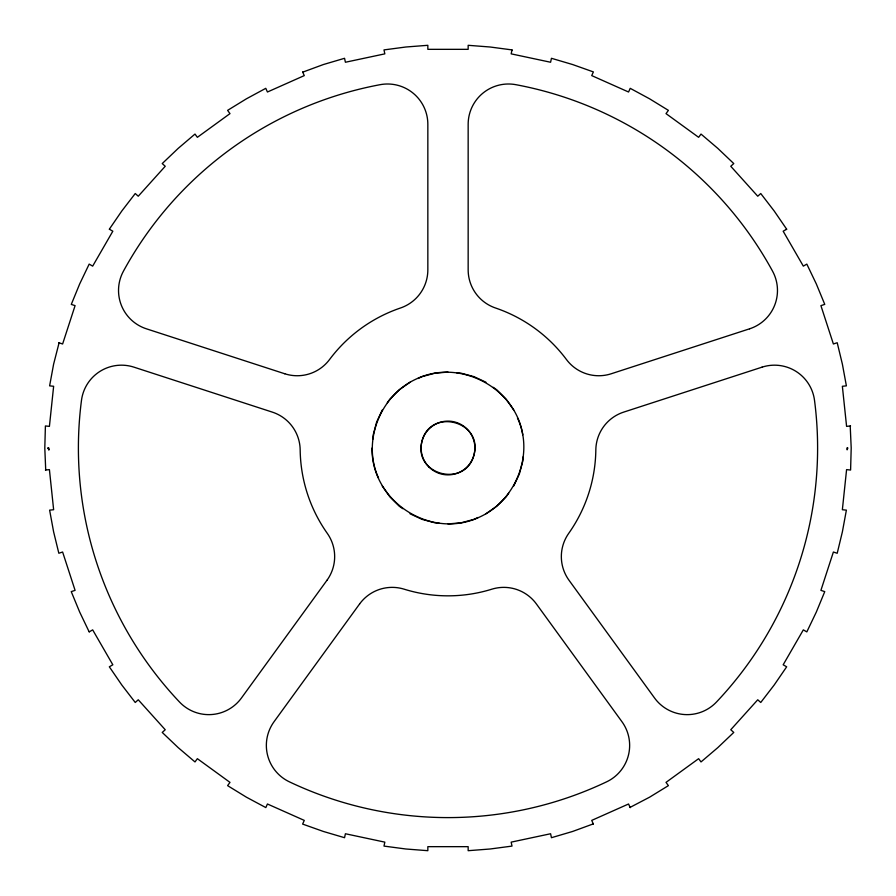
<?xml version="1.0" encoding="UTF-8"?>
<svg xmlns="http://www.w3.org/2000/svg" width="896" height="896" viewBox="0 0 896 896"><rect width="100%" height="100%" fill="white"/><g stroke="black" fill="none" stroke-linecap="round" stroke-linejoin="round"><path stroke-width="1.34" d="M372.837 439.219L373.218 434.818L376.645 422.027L382.234 410.032M523.163 456.781L522.782 461.182L519.355 473.973L513.766 485.968M45.718 470.008L44.8 448L45.405 425.958L49.414 426.373L53.637 386.277L49.616 385.862L53.614 364.168L59.08 342.832M302.725 72.15L323.4 64.534L344.557 58.296L345.397 62.25L384.832 53.861L383.992 49.907L405.854 47.006L427.84 45.304L427.84 49.336L468.16 49.336L468.16 45.304L490.146 47.006L512.008 49.907L511.168 53.861L550.603 62.25L551.443 58.296L572.6 64.534L593.376 71.915L591.73 75.611L628.566 92.008L630.213 88.323L649.6 98.818L668.394 110.365L666.019 113.624L698.634 137.323L701.008 134.064L717.797 148.366L733.768 163.565L730.766 166.264L757.747 196.224L760.749 193.525L774.2 211.008L786.666 229.197L783.171 231.213L803.331 266.134L806.826 264.107L816.346 283.998L824.757 304.382L820.915 305.637L833.381 343.986L837.211 342.731L842.386 364.168L846.384 385.862L842.363 386.277L846.586 426.373L850.55 425.958M511.874 50.557L512.008 49.907M593.286 823.894L572.6 831.466L551.443 837.704L550.603 833.75L511.168 842.139L512.008 846.093L490.146 848.994L468.16 850.696L468.16 846.664L427.84 846.664L427.84 850.696L405.854 848.994L383.992 846.093L384.832 842.139L345.397 833.75L344.557 837.704L323.4 831.466L302.624 824.085L304.27 820.389L267.434 803.992L265.832 807.587L246.4 797.182L227.606 785.635L229.981 782.376L197.366 758.677L194.992 761.936L178.203 747.634L162.232 732.435L165.234 729.736L138.253 699.776L135.251 702.475L121.8 684.992L109.334 666.803L112.829 664.787L92.669 629.866L89.264 631.837M58.934 342.787L62.619 343.986L75.085 305.637L71.288 304.405L79.654 283.998L89.174 264.107L92.669 266.134L112.829 231.213L109.435 229.253M109.334 229.197L121.8 211.008L135.251 193.525L138.253 196.224L165.234 166.264L162.232 163.565L178.203 148.366L194.992 134.064L197.366 137.323L229.981 113.624L227.606 110.365L246.4 98.818L265.787 88.323L267.434 92.008L304.27 75.611L302.646 71.96M387.296 402.808L389.827 399.19L399.19 389.827L410.032 382.234M508.704 493.192L506.173 496.81L496.81 506.173L485.968 513.766M850.214 425.992L851.2 448L850.595 470.042L846.586 469.616L842.363 509.723L846.384 510.138L842.386 531.832L837.211 553.269L833.381 552.014L820.915 590.363L824.757 591.618L816.346 612.002L806.826 631.893L803.331 629.866L783.171 664.787L786.666 666.803L774.2 684.992L760.749 702.475L757.747 699.776L730.766 729.736L733.768 732.435L717.797 747.634L701.008 761.936L698.634 758.677L666.019 782.376L668.394 785.635L649.6 797.182L630.078 807.386M89.174 631.893L79.654 612.002L71.243 591.618L75.085 590.363L62.619 552.014L58.834 553.246L53.614 531.832L49.616 510.138L53.637 509.723L49.414 469.616L45.405 470.042M786.666 229.197L786.094 229.522M418.018 378.515L422.027 376.645L434.818 373.218L448 372.064M477.982 517.485L473.973 519.355L461.182 522.782L448 523.936M48.126 448L48.832 448L48.877 449.837L48.126 448L48.877 449.837M456.781 372.837L461.182 373.218L473.973 376.645L485.968 382.234M439.219 523.163L434.818 522.782L422.027 519.355L410.032 513.766M58.789 342.731L59.416 342.933M493.192 387.296L496.81 389.827L506.173 399.19L513.766 410.032M402.808 508.704L399.19 506.173L389.827 496.81L382.234 485.968M517.485 418.018C534.453 454.059 515.894 500.315 480.088 516.824C431.704 540.422 371.112 501.76 372.064 448M378.515 477.982C361.883 441.874 379.949 395.696 415.912 379.176C459.122 358.042 515.312 387.285 522.782 434.818M630.213 807.677L628.566 803.992L591.73 820.389L593.354 824.04M847.168 448L847.123 449.837L847.874 448L847.168 448M421.938 441.414C413.045 475.16 465.853 488.51 474.062 454.586C482.955 420.84 430.147 407.49 421.938 441.414M326.962 580.294L241.438 698.006A40.32 40.32 0 0 1 179.525 702.027A369.6 369.6 0 0 1 81.491 400.288A40.32 40.32 0 0 1 133.93 367.147L272.317 412.115A40.32 40.32 0 0 1 300.171 449.938A147.84 147.84 0 0 0 327.264 533.322A40.32 40.32 0 0 1 326.962 580.294M359.576 603.994L274.053 721.706A40.32 40.32 0 0 0 289.374 781.827A369.6 369.6 0 0 0 606.626 781.827A40.32 40.32 0 0 0 621.947 721.706L536.424 603.994A40.32 40.32 0 0 0 491.837 589.187A147.84 147.84 0 0 1 404.163 589.187A40.32 40.32 0 0 0 359.576 603.994M749.605 328.81L611.229 373.766A40.32 40.32 0 0 1 566.462 359.542A147.84 147.84 0 0 0 495.522 308A40.32 40.32 0 0 1 468.16 269.83L468.16 124.32A40.32 40.32 0 0 1 515.883 84.683A369.6 369.6 0 0 1 772.554 271.163A40.32 40.32 0 0 1 749.605 328.81M762.07 367.147L623.683 412.115A40.32 40.32 0 0 0 595.829 449.938A147.84 147.84 0 0 1 568.736 533.322A40.32 40.32 0 0 0 569.038 580.294L654.562 698.006A40.32 40.32 0 0 0 716.475 702.027A369.6 369.6 0 0 0 814.509 400.288A40.32 40.32 0 0 0 762.07 367.147M284.771 373.766L146.395 328.81A40.32 40.32 0 0 1 123.446 271.163A369.6 369.6 0 0 1 380.117 84.683A40.32 40.32 0 0 1 427.84 124.32L427.84 269.83A40.32 40.32 0 0 1 400.478 308A147.84 147.84 0 0 0 329.538 359.542A40.32 40.32 0 0 1 284.771 373.766M429.106 467.118A26.88 26.88 0 0 0 474.006 454.81A26.88 26.88 0 0 0 440.888 422.072A26.88 26.88 0 0 0 429.106 467.118"/></g></svg>
